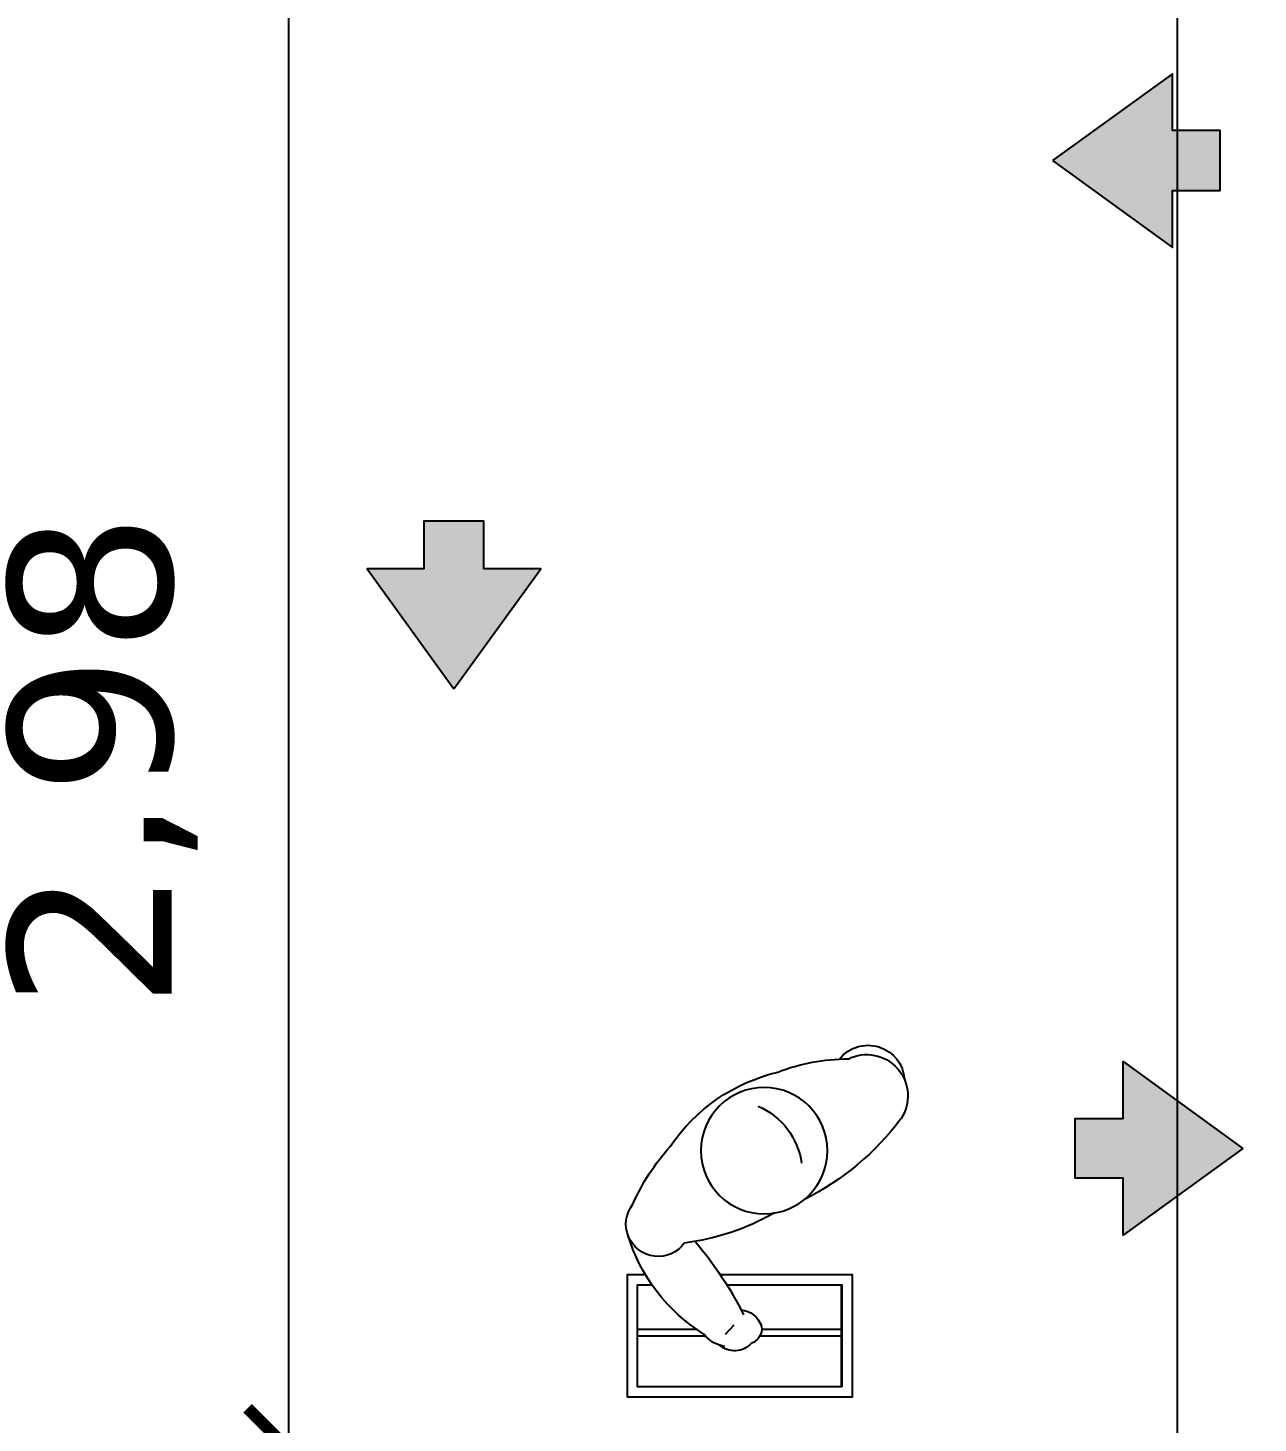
# Model space of a CAD drawing. Header units: millimetres. Extents: x 58411 to 366943, y -302717 to -95300.
# Drawn here: x 204028 to 206438, y -209584 to -206850 of the extents above; entities that cross this region are included whole.
import ezdxf

# ---------------------------------------------------------------- set-up
doc = ezdxf.new("R2010")
doc.units = ezdxf.units.MM
doc.header["$LTSCALE"] = 1000
doc.linetypes.add('HIDDEN', pattern=[0.375, 0.25, -0.125])
for name, color, linetype in [('A-Cotas 100', 191, 'Continuous'), ('A-EQ', 200, 'Continuous'), ('A-Mur-Nuevo', 5, 'Continuous'), ('A-MURHATCH NUEVOS', 24, 'Continuous')]:
    doc.layers.add(name, color=color, linetype=linetype)
doc.styles.add('A-Verdana', font='verdana.ttf')
doc.dimstyles.new('A-V-200', dxfattribs={"dimscale": 2, "dimtxt": 160, "dimasz": 80, "dimexe": 0, "dimexo": 0, "dimgap": 80, "dimtad": 1, "dimlfac": 0.001, "dimzin": 1, "dimtxsty": 'A-Verdana', "dimblk": 'ARCHTICK', "dimcen": 0, "dimclrd": 256, "dimclre": 24, "dimadec": 0, "dimazin": 0, "dimtfac": 1, "dimtmove": 0, "dimatfit": 3, "dimldrblk": 'DOTSMALL', "dimfxl": 1.25, "dimarcsym": 0})

# ---------------------------------------------------------------- blocks, each defined once
blk = doc.blocks.new('HOMBRE')
at = {"color": 7}
blk.add_line((0.1079, 0.4184), (0.0986, 0.4413), dxfattribs=at)
blk.add_circle((0.0423, 0.0775), 0.1239, dxfattribs=at)
for centre, radius, start, end in [((0.0928, 0.4024), 0.0626, 77.7201, 121.3425), ((0.1116, 0.4239), 0.0439, 20.6172, 110.992), ((0.1266, 0.1145), 0.3477, 101.0037, 142.4131), ((0.1328, 0.4158), 0.0308, 346.8666, 49.6973), ((-0.3619, 0.9124), 0.708, 298.828, 312.7356), ((0.1238, 0.4273), 0.0439, 252.8808, 322.4736), ((0.1351, 0.4175), 0.0291, 314.8153, 342.5883), ((-0.1007, 0.2858), 0.0632, 15.3073, 197.2302), ((-0.2681, -0.1231), 0.483, 39.5638, 61.7778), ((0.2748, 0.2919), 0.4367, 183.2676, 201.0067), ((-0.2437, -0.2238), 0.5351, 16.1178, 42.6465), ((0.2098, 0.2159), 0.352, 193.2287, 235.9371), ((-0.0064, 0.1436), 0.1437, 272.548, 331.2862), ((0.2579, 0.1909), 0.3622, 227.3935, 249.6946), ((0.1919, -0.0942), 0.0808, 222.4127, 13.5996), ((0.1847, -0.121), 0.0714, 197.7208, 335.3627)]:
    blk.add_arc(centre, radius, start, end, dxfattribs=at)
blk = doc.blocks.new('_ArchTick')
at = {"color": 0, "linetype": 'ByBlock', "const_width": 0.15}
blk.add_lwpolyline([(-0.5, -0.5), (0.5, 0.5)], dxfattribs=at)
blk = doc.blocks.new('*D56')
at = {"layer": 'A-Cotas 100', "color": 24, "lineweight": -2, "transparency": 16777216}
for p, q in [((204128.6, -206650.7), (204538.3, -206650.7)), ((203956.8, -209635.1), (204538.3, -209635.1))]:
    blk.add_line(p, q, dxfattribs=at)
at = {"layer": 'A-Cotas 100', "lineweight": -2, "transparency": 16777216}
blk.add_line((204538.3, -206650.7), (204538.3, -209635.1), dxfattribs=at)
at = {"layer": 'DEFPOINTS', "color": 0, "transparency": 16777216}
for p in [(204128.6, -206650.7), (203956.8, -209635.1), (204538.3, -209635.1)]:
    blk.add_point(p, dxfattribs=at)
at = {"layer": 'A-Cotas 100', "lineweight": -2, "transparency": 16777216, "xscale": 160, "yscale": 160, "zscale": 160}
for p, rotation in [((204538.3, -206650.7), 90), ((204538.3, -209635.1), 270)]:
    blk.add_blockref('_ArchTick', p, dxfattribs=dict(at, rotation=rotation))
at = {"layer": 'A-Cotas 100', "color": 0, "transparency": 16777216, "insert": (204174.8, -208286), "char_height": 320, "attachment_point": 5, "rotation": 90, "style": 'A-Verdana'}
blk.add_mtext('2,98', dxfattribs=at)
blk = doc.blocks.new('_DotSmall')
at = {"color": 0, "linetype": 'ByBlock', "const_width": 0.5}
blk.add_lwpolyline([(-0.0625, 0, 1), (0.0625, 0, 1)], format="xyb", close=True, dxfattribs=at)

msp = doc.modelspace()

# ---------------------------------------------------------------- hatches: boundary and pattern name
at = {"layer": 'A-EQ'}
for points in [[(206270.382, -207280.231), (206270.382, -207168.798), (206364.299, -207168.798), (206364.299, -207051.501), (206270.382, -207051.501), (206270.382, -206940.068), (206035.589, -207110.149)], [(206270.382, -207280.231), (206270.382, -207168.798), (206364.299, -207168.798), (206364.299, -207051.501), (206270.382, -207051.501), (206270.382, -206940.068), (206035.589, -207110.149)], [(205032.7, -207910.416), (204921.268, -207910.416), (204921.268, -207816.5), (204803.97, -207816.5), (204803.97, -207910.416), (204692.537, -207910.416), (204862.619, -208145.209)], [(205032.7, -207910.416), (204921.268, -207910.416), (204921.268, -207816.5), (204803.97, -207816.5), (204803.97, -207910.416), (204692.537, -207910.416), (204862.619, -208145.209)], [(206173.621, -209215.978), (206173.621, -209104.545), (206079.705, -209104.545), (206079.705, -208987.247), (206173.621, -208987.247), (206173.621, -208875.815), (206408.414, -209045.896)], [(206173.621, -209215.978), (206173.621, -209104.545), (206079.705, -209104.545), (206079.705, -208987.247), (206173.621, -208987.247), (206173.621, -208875.815), (206408.414, -209045.896)]]:
    msp.add_hatch(color=123, dxfattribs=at).paths.add_polyline_path(points)

# ---------------------------------------------------------------- linework, layer by layer
at = {"layer": 'A-EQ', "color": 6}
for points in [[(206035.589, -207110.149), (206270.382, -207280.231), (206270.382, -207168.798), (206364.299, -207168.798), (206364.299, -207051.501), (206270.382, -207051.501), (206270.382, -206940.068)], [(206035.589, -207110.149), (206270.382, -207280.231), (206270.382, -207168.798), (206364.299, -207168.798), (206364.299, -207051.501), (206270.382, -207051.501), (206270.382, -206940.068)], [(204862.619, -208145.209), (205032.7, -207910.416), (204921.268, -207910.416), (204921.268, -207816.5), (204803.97, -207816.5), (204803.97, -207910.416), (204692.537, -207910.416)], [(204862.619, -208145.209), (205032.7, -207910.416), (204921.268, -207910.416), (204921.268, -207816.5), (204803.97, -207816.5), (204803.97, -207910.416), (204692.537, -207910.416)], [(206408.414, -209045.896), (206173.621, -209215.978), (206173.621, -209104.545), (206079.705, -209104.545), (206079.705, -208987.247), (206173.621, -208987.247), (206173.621, -208875.815)], [(206408.414, -209045.896), (206173.621, -209215.978), (206173.621, -209104.545), (206079.705, -209104.545), (206079.705, -208987.247), (206173.621, -208987.247), (206173.621, -208875.815)]]:
    msp.add_lwpolyline(points, close=True, dxfattribs=at)
at = {"layer": 'A-EQ'}
for points in [[(205384.58, -209293.295), (205642.621, -209293.295), (205642.621, -209533.295), (205202.621, -209533.295), (205202.621, -209293.295), (205237.738, -209293.295)], [(205384.58, -209293.295), (205642.621, -209293.295), (205642.621, -209533.295), (205202.621, -209533.295), (205202.621, -209293.295), (205237.738, -209293.295)], [(205384.58, -209293.295), (205642.621, -209293.295), (205642.621, -209533.295), (205202.621, -209533.295), (205202.621, -209293.295), (205237.738, -209293.295)], [(205384.58, -209293.295), (205642.621, -209293.295), (205642.621, -209533.295), (205202.621, -209533.295), (205202.621, -209293.295), (205237.738, -209293.295)], [(205622.621, -209513.295), (205222.621, -209513.295), (205222.621, -209313.295), (205250.647, -209313.295)], [(205622.621, -209513.295), (205222.621, -209513.295), (205222.621, -209313.295), (205250.647, -209313.295)], [(205622.621, -209513.295), (205222.621, -209513.295), (205222.621, -209313.295), (205250.647, -209313.295)], [(205622.621, -209513.295), (205222.621, -209513.295), (205222.621, -209313.295), (205250.647, -209313.295)], [(205397.503, -209313.295), (205622.621, -209313.295), (205622.621, -209513.295)], [(205397.503, -209313.295), (205622.621, -209313.295), (205622.621, -209513.295)], [(205397.503, -209313.295), (205622.621, -209313.295), (205622.621, -209513.295)], [(205397.503, -209313.295), (205622.621, -209313.295), (205622.621, -209513.295)], [(205622.215, -209513.295), (205622.215, -209313.295)], [(205622.215, -209513.295), (205622.215, -209313.295)], [(205622.215, -209513.295), (205622.215, -209313.295)], [(205622.215, -209513.295), (205622.215, -209313.295)], [(205222.621, -209400.416), (205337.79, -209400.416)], [(205222.621, -209400.416), (205337.79, -209400.416)], [(205222.621, -209413.295), (205355.411, -209413.295)], [(205222.621, -209413.295), (205355.411, -209413.295)], [(205462.271, -209413.295), (205622.621, -209413.295)], [(205462.271, -209413.295), (205622.621, -209413.295)], [(205465.68, -209400.416), (205622.621, -209400.416)], [(205465.68, -209400.416), (205622.621, -209400.416)]]:
    msp.add_lwpolyline(points, dxfattribs=at)
at = {"layer": 'A-Mur-Nuevo', "ltscale": 500}
msp.add_circle((204294.377, -216386.967), 40772.57, dxfattribs=at)
at = {"layer": 'A-MURHATCH NUEVOS', "color": 12, "linetype": 'HIDDEN', "ltscale": 250}
msp.add_lwpolyline([(206280.398, -212110.675), (206280.398, -206650.675)], dxfattribs=at)

# ---------------------------------------------------------------- block references
at = {"layer": 'A-EQ', "extrusion": (0, 0, -1), "xscale": 999.999999999953, "yscale": 999.9999999999418, "zscale": -1000, "rotation": 200.7774838636547}
msp.add_blockref('HOMBRE', (-205458.462, -208962.857), dxfattribs=at)
msp.add_blockref('HOMBRE', (-205458.462, -208962.857), dxfattribs=at)

# ---------------------------------------------------------------- dimensions: what is measured, and where the dimension line sits
at = {"layer": 'A-Cotas 100'}
dim = msp.add_linear_dim(base=(204538.252, -209635.093), p1=(204128.597, -206650.675), p2=(203956.793, -209635.093), angle=270, dimstyle='A-V-200', dxfattribs=at)
dim.commit()
dim.dimension.update_dxf_attribs({"geometry": '*D56', "text_midpoint": (204538.252, -208285.996), "dimtype": 160})

doc.saveas('drawing.dxf')
